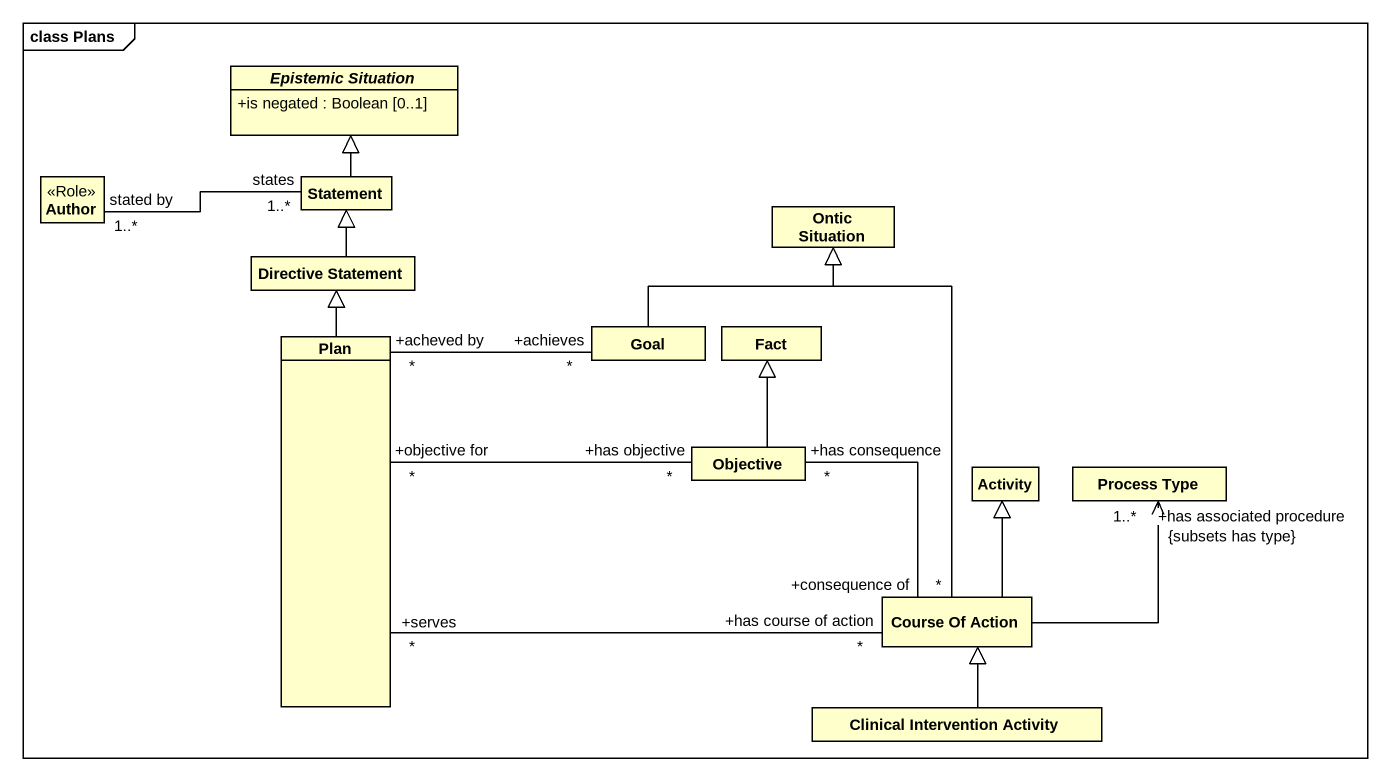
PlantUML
@startuml
mainframe class Plans
hide circle
hide empty members
skinparam classAttributeIconSize 0
abstract class "Epistemic Situation" as Epistemic_Situation {
  +is negated : Boolean [0..1]
}
class Author <<Role>> #FFFFCC
class Statement
class "Ontic Situation" as Ontic_Situation
class "Directive Statement" as Directive_Statement
class Plan
class Goal
class Fact
class Objective
class Activity
class "Process Type" as Process_Type
class "Course Of Action" as Course_Of_Action
class "Clinical Intervention Activity" as Clinical_Intervention
Author "stated by\n1..*" -right- "states\n1..*" Statement
Statement -up-|> Epistemic_Situation
Directive_Statement -up-|> Statement
Plan -up-|> Directive_Statement
Plan "*\n+acheved by" -right- "*\n+achieves" Goal
Plan "*\n+objective for" -right- "*\n+has objective" Objective
Plan "*\n+serves" -right- "*\n+has course of action" Course_Of_Action
Goal -up-|> Ontic_Situation
Objective -up-|> Fact
Course_Of_Action -up-|> Ontic_Situation
Course_Of_Action "*\n+consequence of" -up- "*\n+has consequence" Objective
Course_Of_Action -up-|> Activity
Course_Of_Action -up-> "+has associated procedure\n1..*\n{subsets has type}" Process_Type
Clinical_Intervention -up-|> Course_Of_Action
@enduml
